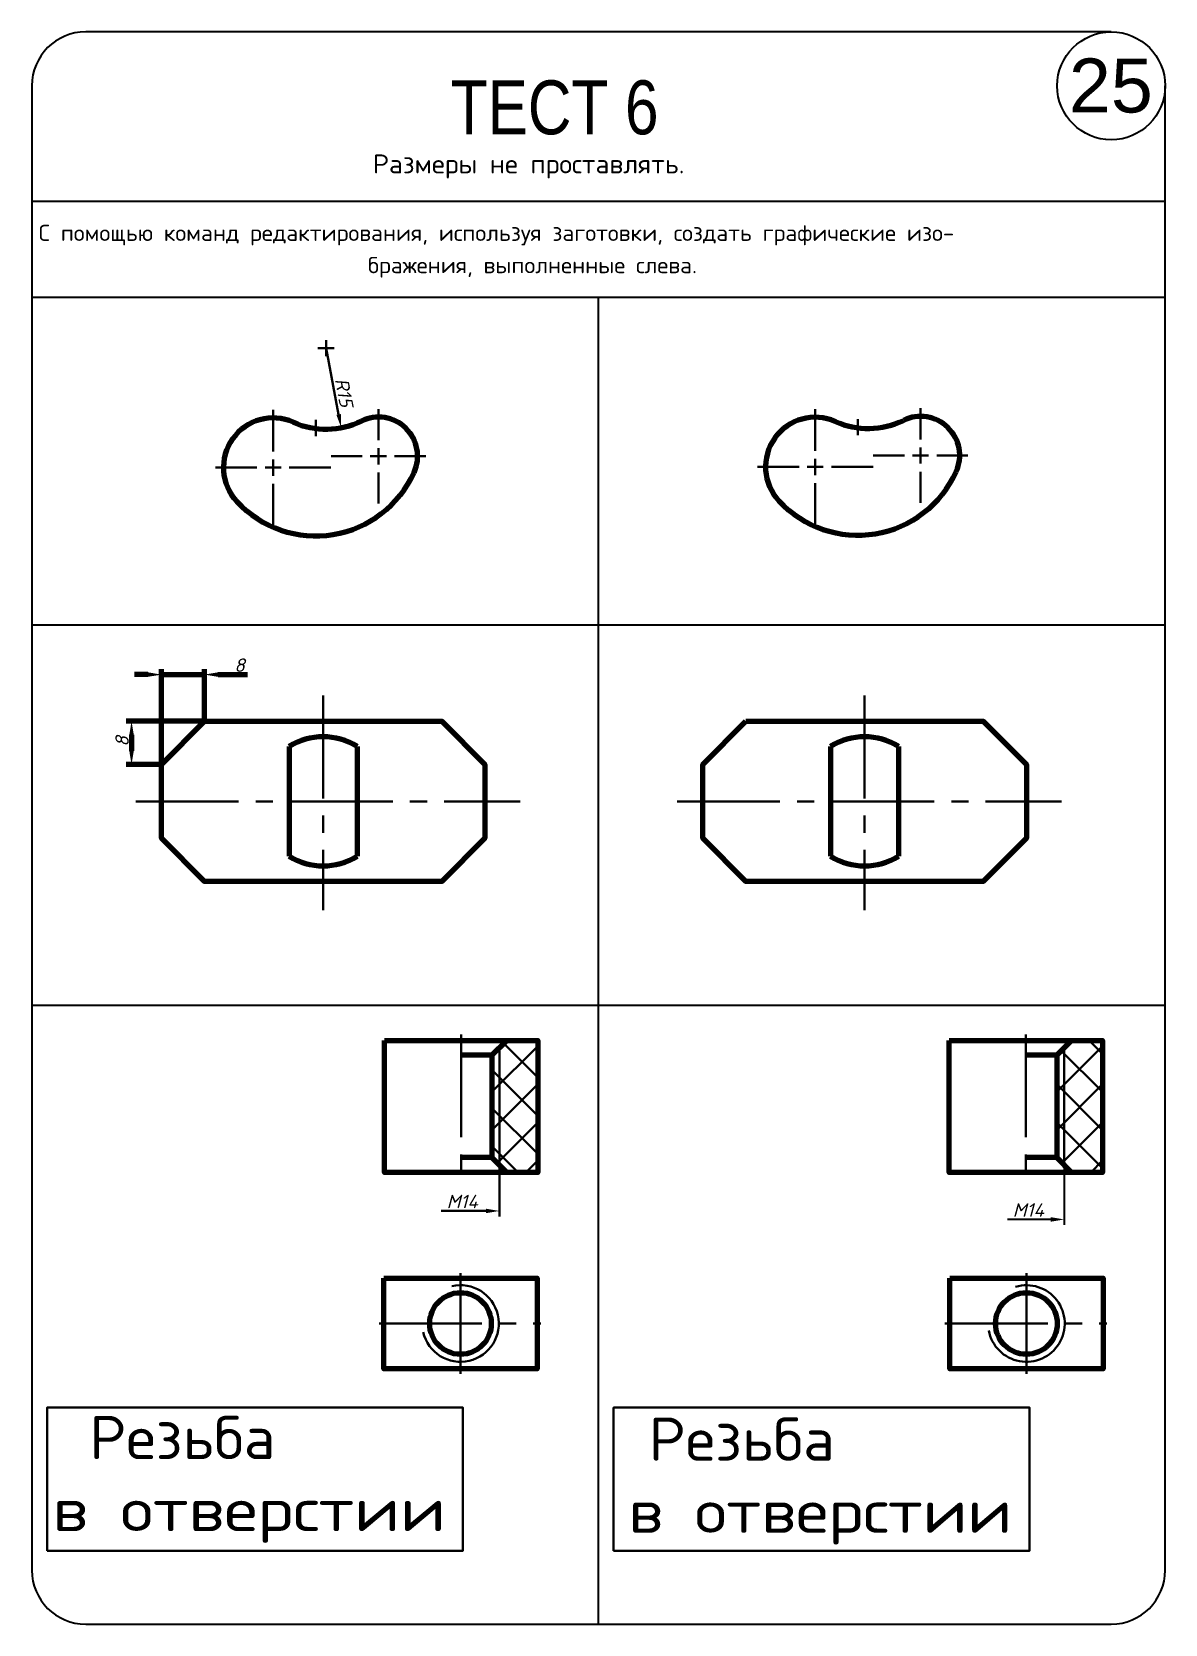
# Model space of a CAD drawing. Extents: x 0 to 210, y 0 to 295.
import ezdxf
from ezdxf.enums import TextEntityAlignment as Align

# ---------------------------------------------------------------- set-up
doc = ezdxf.new("R2010")
doc.units = 0
doc.linetypes.add('CENTER2', pattern=[28.575, 19.05, -3.175, 3.175, -3.175])
doc.layers.get('DEFPOINTS').update_dxf_attribs({"linetype": 'CONTINUOUS'})
for name, color, linetype, lineweight in [('OSI', 2, 'CENTER2', 30), ('OSN', 1, 'CONTINUOUS', 80), ('RAZM', 6, 'CONTINUOUS', 30), ('TONK', 5, 'CONTINUOUS', 30), ('Комментарии', 3, 'CONTINUOUS', 30)]:
    doc.layers.add(name, color=color, linetype=linetype, lineweight=lineweight)
doc.layers.add('ЗАДАЧА', color=4, linetype='CONTINUOUS')
doc.styles.add('111', font='simplex.shx')
doc.styles.add('Задание', font='arial.ttf')
doc.styles.add('Запросы', font='arial.ttf')
doc.styles.add('размеры', font='simplex.shx', dxfattribs={"oblique": 15})
doc.dimstyles.new('razm', dxfattribs={"dimtxt": 2.5, "dimasz": 2.5, "dimexe": 1, "dimexo": 0, "dimgap": 0.5, "dimtad": 1, "dimtoh": 1, "dimdec": 0, "dimdsep": 46, "dimtxsty": 'размеры', "dimcen": -1.5, "dimaunit": 1, "dimadec": 0, "dimazin": 2, "dimtfac": 1, "dimtdec": 0, "dimtmove": 0, "dimatfit": 1, "dimfxl": 1, "dimtolj": 1, "dimtzin": 0, "dimarcsym": 0})
doc.dimstyles.new('Копия razm', dxfattribs={"dimtxt": 2.5, "dimasz": 2.5, "dimexe": 1, "dimexo": 0, "dimgap": 0.5, "dimtad": 1, "dimtoh": 1, "dimdec": 0, "dimdsep": 46, "dimtxsty": 'размеры', "dimcen": -1.5, "dimse2": 1, "dimsd2": 1, "dimaunit": 1, "dimadec": 0, "dimazin": 2, "dimtfac": 1, "dimtdec": 0, "dimtmove": 0, "dimatfit": 1, "dimfxl": 1, "dimtolj": 1, "dimtzin": 0, "dimarcsym": 0})
pattern_1 = [(45, (114.1625, -5.426), (-3.53553, 3.53553), [])]

# ---------------------------------------------------------------- blocks, each defined once
blk = doc.blocks.new('*D6')
at = {"layer": 'DEFPOINTS', "color": 0, "transparency": 16777216}
for p in [(177.09, 85.07), (191.29, 85.07), (177.09, 74.98)]:
    blk.add_point(p, dxfattribs=at)
at = {"layer": 'RAZM', "color": 0, "lineweight": -2, "transparency": 16777216}
for p, q in [((191.29, 85.07), (191.29, 73.98)), ((188.79, 74.98), (180.78, 74.98))]:
    blk.add_line(p, q, dxfattribs=at)
at = {"layer": 'RAZM', "color": 0, "transparency": 16777216}
blk.add_solid([(188.79, 75.4), (188.79, 74.56), (191.29, 74.98)], dxfattribs=at)
at = {"layer": 'RAZM', "color": 0, "transparency": 16777216, "insert": (184.66, 76.73), "char_height": 2.5, "attachment_point": 5, "style": 'размеры'}
blk.add_mtext('\\A1;M14', dxfattribs=at)
blk = doc.blocks.new('*D5')
at = {"layer": 'DEFPOINTS', "color": 0, "transparency": 16777216}
for p in [(72.44, 85.07), (86.64, 85.07), (72.44, 76.55)]:
    blk.add_point(p, dxfattribs=at)
at = {"layer": 'RAZM', "color": 0, "lineweight": -2, "transparency": 16777216}
for p, q in [((86.64, 85.07), (86.64, 75.55)), ((84.14, 76.55), (75.87, 76.55))]:
    blk.add_line(p, q, dxfattribs=at)
at = {"layer": 'RAZM', "color": 0, "transparency": 16777216}
blk.add_solid([(84.14, 76.97), (84.14, 76.14), (86.64, 76.55)], dxfattribs=at)
at = {"layer": 'RAZM', "color": 0, "transparency": 16777216, "insert": (79.76, 78.3), "char_height": 2.5, "attachment_point": 5, "style": 'размеры'}
blk.add_mtext('\\A1;M14', dxfattribs=at)
blk = doc.blocks.new('22')
at = {"layer": 'TONK'}
blk.add_lwpolyline([(2.81, 13.59), (79.89, 13.59), (79.89, 40.12), (2.81, 40.12)], close=True, dxfattribs=at)
at = {"layer": 'TONK', "style": '111'}
blk.add_text('Резьба', height=8, dxfattribs=at).set_placement((10.64, 30.57))
at = {"layer": 'TONK', "style": '111', "width": 0.854309}
blk.add_text('в отверстии', height=8, dxfattribs=at).set_placement((3.8, 17.23), (76.7, 17.23), align=Align.FIT)
blk = doc.blocks.new('*D3')
at = {"layer": 'DEFPOINTS', "color": 0, "transparency": 16777216}
for p in [(54.52, 236.39), (57.32, 221.66)]:
    blk.add_point(p, dxfattribs=at)
at = {"layer": 'Комментарии', "color": 0, "lineweight": -2, "transparency": 16777216}
blk.add_line((54.52, 236.39), (56.85, 224.11), dxfattribs=at)
at = {"layer": 'Комментарии', "color": 0, "transparency": 16777216}
blk.add_solid([(57.26, 224.19), (56.44, 224.04), (57.32, 221.66)], dxfattribs=at)
at = {"layer": 'Комментарии', "color": 0, "transparency": 16777216, "insert": (57.86, 228.2), "char_height": 2.5, "attachment_point": 5, "rotation": 280.7612, "style": 'размеры'}
blk.add_mtext('\\A1;R15', dxfattribs=at)
blk = doc.blocks.new('*D1')
at = {"layer": 'DEFPOINTS', "color": 0, "transparency": 16777216}
for p in [(24, 175.92), (32, 167.27), (24, 159.27)]:
    blk.add_point(p, dxfattribs=at)
at = {"layer": 'Комментарии', "color": 0, "lineweight": -2, "transparency": 16777216}
for p, q in [((21.5, 175.92), (19, 175.92)), ((24, 159.27), (24, 176.92)), ((24, 175.92), (32, 175.92)), ((32, 167.27), (32, 176.92)), ((34.5, 175.92), (39.99, 175.92))]:
    blk.add_line(p, q, dxfattribs=at)
at = {"layer": 'Комментарии', "color": 0, "transparency": 16777216}
for points in [[(21.5, 176.34), (21.5, 175.51), (24, 175.92)], [(34.5, 176.34), (34.5, 175.51), (32, 175.92)]]:
    blk.add_solid(points, dxfattribs=at)
at = {"layer": 'Комментарии', "color": 0, "transparency": 16777216, "insert": (38.49, 177.67), "char_height": 2.5, "attachment_point": 5, "style": 'размеры'}
blk.add_mtext('\\A1;8', dxfattribs=at)
blk = doc.blocks.new('*D2')
at = {"layer": 'DEFPOINTS', "color": 0, "transparency": 16777216}
for p in [(32, 167.27), (18.47, 159.27), (24, 159.27)]:
    blk.add_point(p, dxfattribs=at)
at = {"layer": 'Комментарии', "color": 0, "lineweight": -2, "transparency": 16777216}
for p, q in [((32, 167.27), (17.47, 167.27)), ((18.47, 164.77), (18.47, 161.77)), ((24, 159.27), (17.47, 159.27))]:
    blk.add_line(p, q, dxfattribs=at)
at = {"layer": 'Комментарии', "color": 0, "transparency": 16777216}
for points in [[(18.06, 164.77), (18.89, 164.77), (18.47, 167.27)], [(18.06, 161.77), (18.89, 161.77), (18.47, 159.27)]]:
    blk.add_solid(points, dxfattribs=at)
at = {"layer": 'Комментарии', "color": 0, "transparency": 16777216, "insert": (16.72, 163.54), "char_height": 2.5, "attachment_point": 5, "rotation": 90, "style": 'размеры'}
blk.add_mtext('\\A1;8', dxfattribs=at)
blk = doc.blocks.new('zz')
at = {"layer": 'TONK'}
h = blk.add_hatch(dxfattribs=at)
h.set_pattern_fill('_USER', color=256, scale=5, angle=45, style=0, double=1, pattern_type=0)
h.set_pattern_definition([(45, (9.517, -5.426), (-3.53553, 3.53553), []), (135, (9.517, -5.426), (-3.53553, -3.53553), [])])
h.paths.add_polyline_path([(93.75, 108.16), (88.03, 108.16), (86.64, 106.77), (86.64, 85.07), (88.03, 83.68), (93.75, 83.68)])
h.paths.add_polyline_path([(86.64, 106.77), (85.25, 105.39), (85.25, 86.46), (86.64, 85.07)])
at = {"layer": 'OSI'}
for p, q in [((79.54, 109.26), (79.54, 81.93)), ((79.43, 65.01), (79.43, 46.39)), ((64.34, 55.7), (94.31, 55.7))]:
    blk.add_line(p, q, dxfattribs=at)
at = {"layer": 'OSN'}
for p, q in [((85.25, 105.39), (88.03, 108.16)), ((85.25, 105.39), (79.54, 105.39)), ((85.25, 105.39), (85.25, 86.46)), ((85.25, 86.46), (79.54, 86.46)), ((85.25, 86.46), (88.03, 83.68))]:
    blk.add_line(p, q, dxfattribs=at)
for points in [[(65.33, 108.16), (93.75, 108.16), (93.75, 83.68), (65.33, 83.68)], [(65.22, 64.11), (93.64, 64.11), (93.64, 47.29), (65.22, 47.29)]]:
    blk.add_lwpolyline(points, close=True, dxfattribs=at)
blk.add_circle((79.43, 55.7), 5.71, dxfattribs=at)
at = {"layer": 'TONK'}
blk.add_line((86.64, 106.77), (86.64, 85.07), dxfattribs=at)
blk.add_arc((79.43, 55.7), 7.1, 193.0807, 103.0807, dxfattribs=at)
at = {"layer": 'RAZM'}
dim = blk.add_linear_dim(base=(72.44, 76.55), p1=(86.64, 85.07), p2=(72.44, 85.07), text='M<>', dimstyle='razm', override={"dimse2": 1, "dimsd1": 0, "dimsd2": 1}, dxfattribs=at)
dim.commit()
dim.dimension.update_dxf_attribs({"geometry": '*D5', "text_midpoint": (79.76, 76.55), "dimtype": 128})
blk = doc.blocks.new('61')
at = {"layer": 'OSI'}
for p, q in [((53.02, 236.39), (56.02, 236.39)), ((54.52, 234.89), (54.52, 237.89)), ((44.71, 217.26), (44.71, 224.97)), ((64.22, 219.37), (64.22, 225.12)), ((51.11, 221.62), (54.11, 221.62)), ((52.61, 220.12), (52.61, 223.12)), ((44.71, 212.76), (44.71, 215.76)), ((61.22, 216.37), (55.47, 216.37)), ((62.72, 216.37), (65.72, 216.37)), ((64.22, 214.87), (64.22, 217.87)), ((67.22, 216.37), (72.98, 216.37)), ((41.71, 214.26), (34.01, 214.26)), ((43.21, 214.26), (46.21, 214.26)), ((47.71, 214.26), (55.42, 214.26)), ((64.22, 213.37), (64.22, 207.61)), ((44.71, 211.26), (44.71, 203.55))]:
    blk.add_line(p, q, dxfattribs=at)
at = {"layer": 'OSN'}
for centre, radius, start, end in [((44.71, 214.26), 9.21, 66.1106, 222.9751), ((54.52, 236.39), 15, 246.1106, 295.8556), ((64.22, 216.37), 7.26, 335.68, 115.8556), ((52.61, 221.62), 20, 222.9751, 335.68)]:
    blk.add_arc(centre, radius, start, end, dxfattribs=at)
at = {"layer": 'Комментарии'}
dim = blk.add_radius_dim(center=(54.52, 236.39), mpoint=(57.32, 221.66), dimstyle='razm', dxfattribs=at)
dim.commit()
dim.dimension.update_dxf_attribs({"geometry": '*D3', "text_midpoint": (56.14, 227.88), "dimtype": 132})
blk = doc.blocks.new('62')
at = {"layer": 'OSI'}
for p, q in [((53.97, 172.02), (53.97, 132.27)), ((19.25, 152.44), (90.47, 152.44))]:
    blk.add_line(p, q, dxfattribs=at)
at = {"layer": 'OSN'}
for p, q in [((47.67, 162.61), (47.67, 142.28)), ((60.27, 162.61), (60.27, 142.28))]:
    blk.add_line(p, q, dxfattribs=at)
blk.add_lwpolyline([(32, 167.27), (75.94, 167.27), (83.94, 159.27), (83.94, 145.61), (75.94, 137.61), (32, 137.61), (24, 145.61), (24, 159.27)], close=True, dxfattribs=at)
for start, end in [(58.2216, 121.7784), (238.2216, 301.7784)]:
    blk.add_arc((53.97, 152.44), 11.96, start, end, dxfattribs=at)
at = {"layer": 'Комментарии'}
dim = blk.add_linear_dim(base=(24, 175.92), p1=(32, 167.27), p2=(24, 159.27), dimstyle='razm', dxfattribs=at)
dim.commit()
dim.dimension.update_dxf_attribs({"geometry": '*D1', "text_midpoint": (38.49, 175.92), "dimtype": 128})
dim = blk.add_linear_dim(base=(18.47, 159.27), p1=(32, 167.27), p2=(24, 159.27), angle=90, dimstyle='razm', dxfattribs=at)
dim.commit()
dim.dimension.update_dxf_attribs({"geometry": '*D2', "text_midpoint": (18.47, 163.54), "dimtype": 128})

msp = doc.modelspace()

# ---------------------------------------------------------------- hatches: boundary and pattern name
at = {"layer": 'TONK'}
h = msp.add_hatch(dxfattribs=at)
h.set_pattern_fill('_USER', color=256, scale=5, angle=45, style=0, pattern_type=0)
h.set_pattern_definition(pattern_1)
h.paths.add_polyline_path([(198.39, 108.16), (192.67, 108.16), (191.29, 106.77), (191.29, 85.07), (192.67, 83.68), (198.39, 83.68)])
h.paths.add_polyline_path([(191.29, 106.77), (189.9, 105.39), (189.9, 86.46), (191.29, 85.07)])
h = msp.add_hatch(dxfattribs=at)
h.set_pattern_fill('_USER', color=256, scale=5, angle=45, style=0, pattern_type=0)
h.set_pattern_definition(pattern_1)
h.paths.add_polyline_path([(198.39, 108.16), (192.67, 108.16), (191.29, 106.77), (191.29, 85.07), (192.67, 83.68), (198.39, 83.68)])
h.paths.add_polyline_path([(191.29, 106.77), (189.9, 105.39), (189.9, 86.46), (191.29, 85.07)])
h = msp.add_hatch(dxfattribs=at)
h.set_pattern_fill('_USER', color=256, scale=5, angle=135, pattern_type=0)
h.set_pattern_definition([(135, (0, 0), (-3.53553, -3.53553), [])])
h.paths.add_polyline_path([(198.39, 108.16), (192.67, 108.16), (191.29, 106.77), (191.29, 85.07), (192.67, 83.68), (198.39, 83.68)])
h.paths.add_polyline_path([(191.29, 106.77), (189.9, 105.39), (189.9, 86.46), (191.29, 85.07)])

# ---------------------------------------------------------------- linework, layer by layer
at = {"layer": 'OSI'}
for p, q in [((145.16, 217.39), (145.16, 225.1)), ((164.67, 219.5), (164.67, 225.25)), ((151.56, 221.75), (154.56, 221.75)), ((153.06, 220.25), (153.06, 223.25)), ((145.16, 212.89), (145.16, 215.89)), ((161.67, 216.5), (155.92, 216.5)), ((163.17, 216.5), (166.17, 216.5)), ((164.67, 215), (164.67, 218)), ((167.67, 216.5), (173.43, 216.5)), ((142.16, 214.39), (134.45, 214.39)), ((143.66, 214.39), (146.66, 214.39)), ((148.16, 214.39), (155.87, 214.39)), ((164.67, 213.5), (164.67, 207.74)), ((145.16, 211.39), (145.16, 203.68)), ((154.3, 172.02), (154.3, 132.27)), ((119.58, 152.44), (190.81, 152.44)), ((184.19, 109.26), (184.19, 81.93)), ((184.29, 65.01), (184.29, 46.39)), ((169.2, 55.7), (199.17, 55.7))]:
    msp.add_line(p, q, dxfattribs=at)
at = {"layer": 'OSN'}
for p, q in [((148.01, 162.61), (148.01, 142.28)), ((160.6, 162.61), (160.6, 142.28)), ((189.9, 105.39), (192.67, 108.16)), ((189.9, 105.39), (184.19, 105.39)), ((189.9, 105.39), (189.9, 86.46)), ((189.9, 86.46), (184.19, 86.46)), ((189.9, 86.46), (192.67, 83.68))]:
    msp.add_line(p, q, dxfattribs=at)
for points in [[(132.33, 167.27), (176.28, 167.27), (184.28, 159.27), (184.28, 145.61), (176.28, 137.61), (132.33, 137.61), (124.33, 145.61), (124.33, 159.27)], [(169.98, 108.16), (198.39, 108.16), (198.39, 83.68), (169.98, 83.68)], [(170.09, 64.11), (198.5, 64.11), (198.5, 47.29), (170.09, 47.29)]]:
    msp.add_lwpolyline(points, close=True, dxfattribs=at)
msp.add_circle((184.29, 55.7), 5.71, dxfattribs=at)
for centre, radius, start, end in [((145.16, 214.39), 9.21, 66.1106, 222.9751), ((154.97, 236.52), 15, 246.1106, 295.8556), ((164.67, 216.5), 7.26, 335.68, 115.8556), ((153.06, 221.75), 20, 222.9751, 335.68), ((154.3, 152.44), 11.96, 58.2216, 121.7784), ((154.3, 152.44), 11.96, 238.2216, 301.7784)]:
    msp.add_arc(centre, radius, start, end, dxfattribs=at)
at = {"layer": 'TONK'}
msp.add_line((191.29, 106.77), (191.29, 85.07), dxfattribs=at)
msp.add_lwpolyline([(107.81, 13.59), (184.89, 13.59), (184.89, 40.12), (107.81, 40.12)], close=True, dxfattribs=at)
msp.add_arc((184.29, 55.7), 7.1, 190.5968, 106.3813, dxfattribs=at)
at = {"layer": 'ЗАДАЧА'}
for p, q in [((200, 295), (10, 295)), ((0, 285), (0, 10)), ((210, 10), (210, 285)), ((0, 263.65), (210, 263.65)), ((0, 245.85), (210, 245.85)), ((105, 0), (105, 245.85)), ((0, 185.13), (210, 185.13)), ((0, 114.7), (210, 114.7)), ((10, 0), (200, 0))]:
    msp.add_line(p, q, dxfattribs=at)
msp.add_circle((200, 285), 10, dxfattribs=at)
for centre, start, end in [((10, 285), 90, 180), ((10, 10), 180, 270), ((200, 10), 270, 0)]:
    msp.add_arc(centre, 10, start, end, dxfattribs=at)

# ---------------------------------------------------------------- block references
at = {"layer": 'OSN'}
msp.add_blockref('62', (0, 0), dxfattribs=at)
at = {"layer": 'TONK'}
for name in ['61', 'zz', '22']:
    msp.add_blockref(name, (0, 0), dxfattribs=at)

# ---------------------------------------------------------------- texts
at = {"layer": 'TONK', "style": '111'}
msp.add_text('Резьба', height=8, dxfattribs=at).set_placement((114.29, 30.27))
at = {"layer": 'TONK', "style": '111', "width": 0.833231}
msp.add_text('в отверстии', height=8, dxfattribs=at).set_placement((110.52, 16.92), (181.62, 16.92), align=Align.FIT)
at = {"layer": 'ЗАДАЧА'}
for s, height, style, p in [('25', 10, 'Задание', (192.17, 280.06)), ('Размеры не проставлять.', 3.5, '111', (63.18, 268.78)), ('С помощью команд редактирования, используя заготовки, создать графические изо-', 3, '111', (1.27, 256.26)), ('бражения, выполненные слева.', 3, '111', (62.28, 250.28))]:
    msp.add_text(s, height=height, dxfattribs=dict(at, style=style)).set_placement(p)
at = {"layer": 'ЗАДАЧА', "style": 'Запросы', "width": 0.8}
msp.add_text('ТЕСТ 6', height=10, dxfattribs=at).set_placement((77.63, 276.01))

# ---------------------------------------------------------------- dimensions: what is measured, and where the dimension line sits
at = {"layer": 'RAZM'}
dim = msp.add_linear_dim(base=(177.09, 74.98), p1=(191.29, 85.07), p2=(177.09, 85.07), text='M<>', dimstyle='Копия razm', dxfattribs=at)
dim.commit()
dim.dimension.update_dxf_attribs({"geometry": '*D6', "text_midpoint": (184.66, 74.98), "dimtype": 160})

doc.saveas('drawing.dxf')
